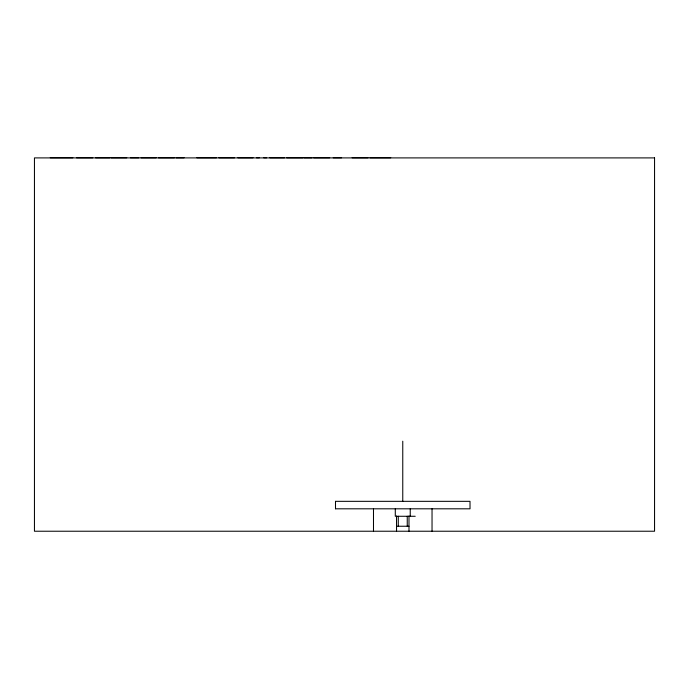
<?xml version="1.0" encoding="UTF-8"?>
<svg xmlns="http://www.w3.org/2000/svg" width="689" height="689" viewBox="0 0 689 689"><rect width="100%" height="100%" fill="white"/><g stroke="black" fill="none" stroke-linecap="round" stroke-linejoin="round"><path stroke-width="1.03" d="M50.271 157.772L72.87 157.772M76.539 157.772L92.8 157.772M95.564 157.772L109.809 157.772M111.093 157.772L126.793 157.772M130.419 157.772L138.782 157.772M141.064 157.772L156.196 157.772M158.392 157.772L174.412 157.772M176.1 157.772L184.092 157.772M196.882 157.772L216.467 157.772M218.887 157.772L234.579 157.772M237.903 157.772L253.035 157.772M256.489 157.772L259.383 157.772M263.715 157.772L266.652 157.772M269.847 157.772L284.557 157.772M286.65 157.772L302.902 157.772M303.978 157.772L311.971 157.772M313.693 157.772L329.712 157.772M333.226 157.772L341.589 157.772M352.131 157.772L368.021 157.772M370.053 157.772L390.758 157.772M335.509 501.334L470.01 501.334L470.027 508.809L335.509 508.809M415.217 516.276L395.288 516.276L395.288 508.809M396.537 526.241L408.99 526.241M432.037 508.809L432.037 531.228M410.239 508.809L410.239 516.276M408.99 515.983L408.99 531.228M407.251 516.276L407.251 526.241M402.764 441.201L402.764 501.48M398.276 516.276L398.276 526.241M396.537 515.983L396.537 531.228M373.49 508.809L373.49 531.228M335.5 501.334L335.5 508.809M654.55 157.902L34.45 157.902L34.45 531.228L654.55 531.228L654.55 157.902"/></g></svg>
